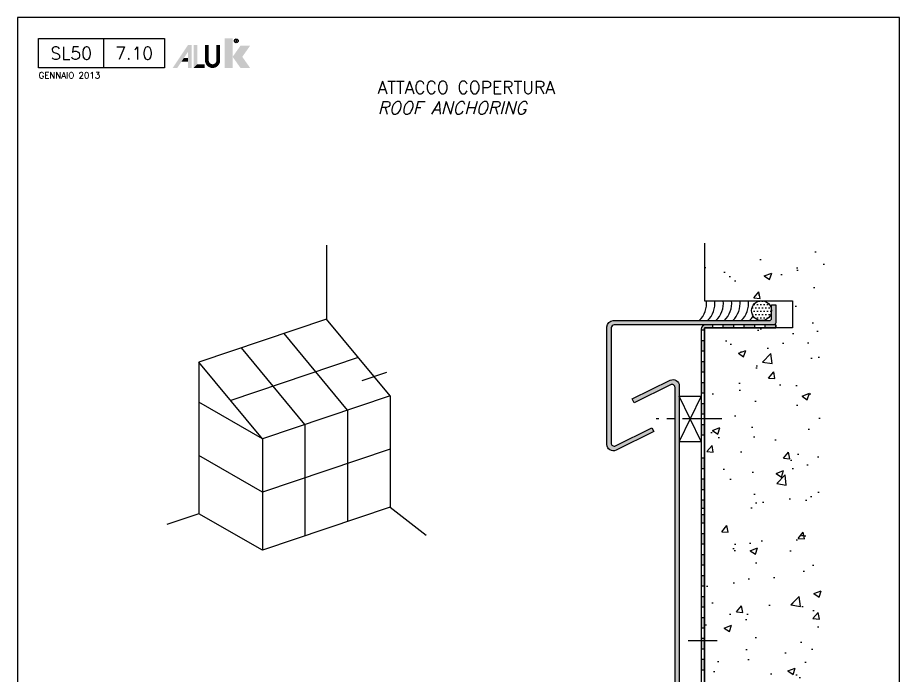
# Model space of a CAD drawing. Extents: x 0 to 4131, y -1600 to 527.
# Drawn here: x 690 to 900, y -1459.8 to -1303 of the extents above; entities that cross this region are included whole.
import ezdxf
from ezdxf.enums import TextEntityAlignment as Align

# ---------------------------------------------------------------- set-up
doc = ezdxf.new("R2010")
doc.units = 0
doc.header["$LTSCALE"] = 7.5
doc.header["$MEASUREMENT"] = 0
doc.linetypes.add('CENTER', pattern=[2, 1.25, -0.25, 0.25, -0.25])
for name, color, linetype in [('ASSI', 1, 'CENTER'), ('FILL', 8, 'CONTINUOUS'), ('FINE', 7, 'CONTINUOUS'), ('GOMMA', 3, 'CONTINUOUS'), ('GROSSA', 4, 'CONTINUOUS'), ('MARCHIO', 7, 'CONTINUOUS'), ('MURO', 5, 'CONTINUOUS'), ('TESTO', 2, 'CONTINUOUS')]:
    doc.layers.add(name, color=color, linetype=linetype)
doc.styles.add('RD', font='ROMAND.SHX', dxfattribs={"height": 3})
doc.styles.add('ROMD', font='ROMAND', dxfattribs={"height": 3})
doc.styles.get("Standard").update_dxf_attribs({"font": 'romans.shx'})

# ---------------------------------------------------------------- blocks, each defined once
blk = doc.blocks.new('nms')
at = {"layer": 'MARCHIO'}
blk.add_line((20.50147934574329, -11.9999999995182), (20.50147934574329, -4.999999999999886), dxfattribs=at)
blk.add_lwpolyline([(35.00295869148658, -11.99999999951808), (5, -11.9999999995182), (5, -5), (35.00295869148658, -4.999999999999886)], close=True, dxfattribs=at)
at = {"layer": 'MARCHIO', "const_width": 0.8940816252993522}
blk.add_lwpolyline([(47.78178684125191, -6.560045326696134), (47.78178684125191, -10.2014834159834, -1), (45.07883529948185, -10.2014834159834), (45.07883529948185, -6.560045326696134)], format="xyb", dxfattribs=at)
at = {"layer": 'MARCHIO'}
blk.add_circle((52.08193702134122, -5.532748934743857), 0.442301161380581, dxfattribs=at)
for points in [[(49.3005289680716, -4.962846688377361), (51.17750206310552, -4.962846688377361), (49.3005289680716, -11.9999999995182), (51.17750206310575, -11.99999999951822)], [(36.93009059657879, -11.9999999995182), (38.00278889696824, -11.9999999995182), (40.55672704512676, -6.560045326696155), (40.57736717417674, -8.138132583705648)], [(40.55672704512676, -6.560045326696155), (40.57736717417674, -8.138132583705648), (41.47144879947609, -6.560045326696155), (41.47144879947609, -11.99999999951822)], [(40.57736717417674, -11.99999999951822), (41.47144879947609, -11.99999999951822), (40.57736717417674, -8.138132583705648)], [(41.92884294506189, -6.560045326696134), (42.82292457036124, -6.560045326696134), (41.92884294506189, -11.99999999951822), (42.82292457036124, -11.10591837421885)], [(53.08245584193742, -6.682906760412976), (55.38160161531027, -6.682906760412997), (51.20583469872372, -9.341453379965586), (53.50498047209658, -9.341453379965586)], [(39.58173478356912, -9.631581169616915), (38.98568036670304, -10.52566279491623), (40.57736717417674, -9.6315811696169), (40.57736717417674, -10.52566279491625)], [(51.20583469872372, -9.341453379965586), (53.50498047209658, -9.341453379965586), (53.08245584193742, -11.99999999951822), (55.38160161531027, -11.99999999951822)], [(42.82292457036124, -11.10591837421885), (41.92884294506189, -11.99999999951822), (44.54298464239673, -11.10591837421889), (44.54298464239673, -11.99999999951822)]]:
    blk.add_solid(points, dxfattribs=at)
blk.add_text('R', height=0.4444645296249439, dxfattribs=at).set_placement((52.08193702134122, -5.532748934743857), align=Align.MIDDLE)
at = {"layer": 'MARCHIO', "color": 2, "style": 'RD'}
for tag, p in [('SERIE', (12.75295869148681, -8.499999999999886)), ('PAG', (27.75295869148681, -8.499999999999886))]:
    blk.add_attdef(tag, text='', height=3, dxfattribs=at).set_placement(p, align=Align.MIDDLE)
at = {"layer": 'MARCHIO', "color": 2}
blk.add_attdef('REVISIONE', (5, -14.50321972118852), '', height=1.5, dxfattribs=at)

msp = doc.modelspace()

# ---------------------------------------------------------------- hatches: boundary and pattern name
at = {"layer": 'FILL'}
h = msp.add_hatch(dxfattribs=at)
h.set_pattern_fill('AR-CONC', color=256, scale=0.1, style=0)
h.set_pattern_definition([(49.99999999999999, (1104.481110546006, -1597.5), (18.2184668996004, -1.593908553890309), [1.905, -20.955]), (355, (1104.481110546006, -1597.5), (-3.524282597566699, 19.105664288218), [1.524, -16.764]), (100.451, (1105.999310546006, -1597.632825), (14.69425016659592, 17.51166878202919), [1.619, -17.809]), (46.18420000000001, (1104.481110546006, -1592.42), (27.10790408921299, -4.204232793272715), [2.8575, -31.4325]), (96.6356, (1106.740100546006, -1592.77035), (23.74042344662372, 24.74255558900492), [2.4285, -26.7135]), (351.1840000000001, (1104.481110546006, -1592.42), (23.74046058139339, 24.74251178605977), [2.286, -25.146]), (21, (1107.021110546006, -1593.69), (15.16148798353833, -10.22655185167625), [1.905, -20.955]), (326.0000000000001, (1107.021110546006, -1593.69), (6.180202834764708, 18.41879661223193), [1.524, -16.764]), (71.4514, (1108.284560546006, -1594.54221), (21.34164907701245, 8.192285771605745), [1.619, -17.809]), (37.50000000000001, (1104.481110546006, -1597.5), (0.3088603250591817, 8.455503887315311), [0, -16.5608, 0, -17.018, 0, -16.8275]), (7.499999999999999, (1104.481110546006, -1597.5), (6.681966251030575, 10.01805748181195), [0, -9.7028, 0, -16.1798, 0, -6.413500000000001]), (327.5, (1098.816910546006, -1597.5), (13.55905951668714, -0.5728743992673458), [0, -6.350000000000001, 0, -19.812, 0, -26.289]), (317.5, (1096.276910546006, -1597.5), (14.81291813860181, 2.542649103333302), [0, -8.255, 0, -13.1572, 0, -18.669])])
h.paths.add_polyline_path([(882.5528387396673, -1356.728134013912), (853.5528387396673, -1356.728134013912), (853.5528387396673, -1370.458079383437), (874.5528387396673, -1370.458079383437), (874.5528387396673, -1374.458079383437), (853.5528387396673, -1374.458079383437), (853.5528387396673, -1571.852765430451), (882.5528387396674, -1571.852765430451)])
h = msp.add_hatch(dxfattribs=at)
h.set_pattern_fill('DOTS', color=256, scale=0.5, style=0)
h.set_pattern_definition([(0, (689.9999999999998, -1600), (0.396875, 0.79375), [0, -0.79375])])
h.paths.add_polyline_path([(864.8028387396673, -1372.833079383437, 1), (869.5528387396673, -1372.833079383437, 1)])
h = msp.add_hatch(color=256, dxfattribs=at)
edge = h.paths.add_edge_path()
edge.add_line((870.5528387396673, -1371.458079383437), (870.5528387396673, -1375.708079383437))
edge.add_arc((870.0528387396673, -1375.708079383437), 0.5, -90, 0, ccw=False)
edge.add_line((870.0528387396673, -1376.208079383437), (832.097222110772, -1376.208079383437))
edge.add_arc((832.097222110772, -1376.958079383437), 0.75, 90, 180)
edge.add_line((831.347222110772, -1376.958079383437), (831.347222110772, -1404.365681795709))
edge.add_arc((832.097222110772, -1404.365681795709), 0.7499999999999716, 179.9999999999978, 296.3245309778147)
edge.add_line((832.4298133439565, -1405.037904282397), (841.0852569587303, -1400.755505638191))
edge.add_line((841.0852569587303, -1400.755505638191), (841.5287119363095, -1401.651802287108))
edge.add_line((841.5287119363095, -1401.651802287108), (832.5124045771411, -1406.112743185012))
edge.add_arc((831.847222110772, -1404.768298211637), 1.500000000000018, 180, 296.32453097781377, ccw=False)
edge.add_line((830.347222110772, -1404.768298211637), (830.347222110772, -1376.708079383437))
edge.add_arc((831.847222110772, -1376.708079383437), 1.5, 90, 180, ccw=False)
edge.add_line((831.847222110772, -1375.208079383437), (869.0528387396673, -1375.208079383437))
edge.add_arc((869.0528387396673, -1374.708079383437), 0.5, 270, 360)
edge.add_line((869.5528387396673, -1374.708079383437), (869.5528387396673, -1371.458079383437))
edge.add_line((869.5528387396673, -1371.458079383437), (870.5528387396673, -1371.458079383437))
h = msp.add_hatch(color=256, dxfattribs=at)
edge = h.paths.add_edge_path()
edge.add_line((844.5801226471224, -1475.110532913982), (816.8541234566853, -1475.110532913982))
edge.add_line((816.8541234566853, -1475.110532913982), (816.8541234566853, -1474.110532913982))
edge.add_line((816.8541234566853, -1474.110532913982), (844.5801226471224, -1474.110532913982))
edge.add_arc((844.5801226471224, -1472.110532913982), 2, 270, 360)
edge.add_line((846.5801226471224, -1472.110532913982), (846.5801226471224, -1391.174275260045))
edge.add_arc((845.8301226471224, -1391.174275260045), 0.75, 0, 116.3245309778138)
edge.add_line((845.4975314139378, -1390.502052773357), (836.8420877991646, -1394.784451417564))
edge.add_line((836.8420877991646, -1394.784451417564), (836.3986328215854, -1393.888154768646))
edge.add_line((836.3986328215854, -1393.888154768646), (845.4149401807532, -1389.427213870742))
edge.add_arc((846.0801226471224, -1390.771658844118), 1.50000000000003, 1.0800249583553523e-12, 116.3245309778147, ccw=False)
edge.add_line((847.5801226471224, -1390.771658844118), (847.5801226471224, -1472.110532913982))
edge.add_arc((844.5801226471224, -1472.110532913982), 3, -90, 0, ccw=False)
at = {"layer": 'FINE'}
h = msp.add_hatch(color=256, dxfattribs=at)
h.paths.add_polyline_path([(853.5528387396673, -1400.010260243728), (852.8028387396673, -1400.010260243728), (852.8028387396673, -1402.510260243728), (853.5528387396673, -1402.510260243728)])
h.paths.add_polyline_path([(852.8028387396673, -1397.510260243728), (853.5528387396674, -1397.510260243728), (853.5528387396674, -1395.010260243728), (852.8028387396673, -1395.010260243728)])
h.paths.add_polyline_path([(852.8028387396673, -1392.510260243728), (853.5528387396674, -1392.510260243728), (853.5528387396674, -1390.010260243728), (852.8028387396673, -1390.010260243728)])
h.paths.add_polyline_path([(852.8028387396673, -1387.510260243728), (853.5528387396674, -1387.510260243728), (853.5528387396674, -1385.010260243728), (852.8028387396673, -1385.010260243728)])
h.paths.add_polyline_path([(852.8028387396673, -1382.510260243728), (853.5528387396673, -1382.510260243728), (853.5528387396673, -1380.010260243728), (852.8028387396673, -1380.010260243728)])
h.paths.add_polyline_path([(855.5528387396673, -1376.958079383437), (855.5528387396673, -1376.208079383437), (853.8028387396673, -1376.208079383437, 0.4142135623730783), (852.8028387396673, -1377.208079383437), (852.8028387396673, -1377.510260243728), (853.5528387396674, -1377.510260243728), (853.5528387396673, -1377.208079383437, -0.4142135623730951), (853.8028387396673, -1376.958079383437)])
h.paths.add_polyline_path([(860.5528387396673, -1376.958079383437), (860.5528387396673, -1376.208079383437), (858.0528387396673, -1376.208079383437), (858.0528387396674, -1376.958079383437)])
h.paths.add_polyline_path([(865.5528387396673, -1376.958079383437), (865.5528387396674, -1376.208079383437), (863.0528387396674, -1376.208079383437), (863.0528387396673, -1376.958079383437)])
h.paths.add_polyline_path([(870.5528387396673, -1376.958079383437), (870.5528387396673, -1376.208079383437), (868.0528387396673, -1376.208079383437), (868.0528387396674, -1376.958079383437)])
h = msp.add_hatch(color=256, dxfattribs=at)
h.paths.add_polyline_path([(853.5528387396673, -1456.010260243728), (852.8028387396673, -1456.010260243728), (852.8028387396673, -1458.510260243728), (853.5528387396674, -1458.510260243728)])
h.paths.add_polyline_path([(853.5528387396673, -1451.010260243728), (852.8028387396673, -1451.010260243728), (852.8028387396673, -1453.510260243728), (853.5528387396674, -1453.510260243728)])
h.paths.add_polyline_path([(853.5528387396673, -1446.010260243728), (852.8028387396673, -1446.010260243728), (852.8028387396673, -1448.510260243728), (853.5528387396674, -1448.510260243728)])
h.paths.add_polyline_path([(853.5528387396674, -1441.010260243728), (852.8028387396673, -1441.010260243728), (852.8028387396673, -1443.510260243728), (853.5528387396674, -1443.510260243728)])
h.paths.add_polyline_path([(853.5528387396673, -1436.010260243728), (852.8028387396673, -1436.010260243728), (852.8028387396673, -1438.510260243728), (853.5528387396674, -1438.510260243728)])
h.paths.add_polyline_path([(853.5528387396674, -1431.010260243728), (852.8028387396673, -1431.010260243728), (852.8028387396673, -1433.510260243728), (853.5528387396674, -1433.510260243728)])
h.paths.add_polyline_path([(853.5528387396674, -1426.010260243728), (852.8028387396673, -1426.010260243728), (852.8028387396673, -1428.510260243728), (853.5528387396674, -1428.510260243728)])
h.paths.add_polyline_path([(853.5528387396673, -1421.510260243728), (852.8028387396673, -1421.510260243728), (852.8028387396674, -1423.510260243728), (853.5528387396673, -1423.510260243728)])
h.paths.add_polyline_path([(853.5528387396674, -1418.010260243728), (852.8028387396673, -1418.010260243728), (852.8028387396673, -1420.010260243728), (853.5528387396674, -1420.010260243728)])
h.paths.add_polyline_path([(853.5528387396673, -1413.010260243728), (852.8028387396673, -1413.010260243728), (852.8028387396673, -1415.510260243728), (853.5528387396674, -1415.510260243728)])
h.paths.add_polyline_path([(853.5528387396673, -1408.010260243728), (852.8028387396673, -1408.010260243728), (852.8028387396673, -1410.510260243728), (853.5528387396674, -1410.510260243728)])

# ---------------------------------------------------------------- linework, layer by layer
at = {"layer": 'ASSI'}
for p, q in [((857.7454123593254, -1398.616320731494), (842.1094071422615, -1398.616320731494)), ((849.6976569132555, -1451.46060786188), (856.6146922945679, -1451.46060786188))]:
    msp.add_line(p, q, dxfattribs=at)
at = {"layer": 'FINE'}
for p, q in [((763.5804683252857, -1357.261200162765), (763.5804683252857, -1374.867340588286)), ((852.8028387396673, -1404.045284123305), (847.5801226471224, -1393.187357339683)), ((852.8028387396673, -1393.187357339683), (847.5801226471224, -1404.045284123305)), ((847.5801226471224, -1393.187357339683), (852.8028387396673, -1393.187357339683)), ((847.5801226471224, -1404.045284123305), (852.8028387396673, -1404.045284123305)), ((733.1900791005359, -1421.230773349414), (725.4999999999999, -1423.825220544646)), ((778.6960216664072, -1419.704757865529), (787.2901429921319, -1426.358051579736))]:
    msp.add_line(p, q, dxfattribs=at)
msp.add_circle((867.1778387396673, -1372.833079383437), 2.375, dxfattribs=at)
for centre, end in [((848.3611494837734, -1371.077707473301), 6.213060614102689), ((850.3611494837734, -1371.077707473301), 6.213060614102689), ((852.3611494837734, -1371.077707473301), 6.213060614102689), ((854.3611494837734, -1371.077707473301), 6.213060614102689), ((856.3611494837734, -1371.077707473301), 6.213060614102689), ((858.3611494837734, -1371.077707473301), 6.213060614102689), ((860.3611494837734, -1371.077707473301), 327.6292130664694)]:
    msp.add_arc(centre, 5.725317943608633, 313.827968517279, end, dxfattribs=at)
at = {"layer": 'GOMMA'}
for p, q in [((853.5528387396673, -1377.510260243728), (852.8028387396673, -1377.510260243728)), ((855.5528387396673, -1376.958079383437), (855.5528387396673, -1376.208079383437)), ((858.0528387396673, -1376.958079383437), (858.0528387396673, -1376.208079383437)), ((860.5528387396673, -1376.958079383437), (860.5528387396673, -1376.208079383437)), ((863.0528387396673, -1376.958079383437), (863.0528387396673, -1376.208079383437)), ((865.5528387396673, -1376.958079383437), (865.5528387396673, -1376.208079383437)), ((868.0528387396673, -1376.958079383437), (868.0528387396673, -1376.208079383437)), ((853.5528387396673, -1380.010260243728), (852.8028387396673, -1380.010260243728)), ((853.5528387396673, -1382.510260243728), (852.8028387396673, -1382.510260243728)), ((853.5528387396673, -1385.010260243728), (852.8028387396673, -1385.010260243728)), ((853.5528387396673, -1387.510260243728), (852.8028387396673, -1387.510260243728)), ((853.5528387396673, -1390.010260243728), (852.8028387396673, -1390.010260243728)), ((853.5528387396673, -1392.510260243728), (852.8028387396673, -1392.510260243728)), ((853.5528387396673, -1395.010260243728), (852.8028387396673, -1395.010260243728)), ((853.5528387396673, -1397.510260243728), (852.8028387396673, -1397.510260243728)), ((853.5528387396673, -1400.010260243728), (852.8028387396673, -1400.010260243728)), ((853.5528387396673, -1402.510260243728), (852.8028387396673, -1402.510260243728)), ((853.5528387396673, -1408.010260243728), (852.8028387396673, -1408.010260243728)), ((853.5528387396673, -1410.510260243728), (852.8028387396673, -1410.510260243728)), ((853.5528387396673, -1413.010260243728), (852.8028387396673, -1413.010260243728)), ((853.5528387396673, -1415.510260243728), (852.8028387396673, -1415.510260243728)), ((853.5528387396673, -1418.010260243728), (852.8028387396673, -1418.010260243728)), ((853.5528387396673, -1420.010260243728), (852.8028387396673, -1420.010260243728)), ((853.5528387396673, -1421.510260243728), (852.8028387396673, -1421.510260243728)), ((853.5528387396673, -1423.510260243728), (852.8028387396673, -1423.510260243728)), ((853.5528387396673, -1426.010260243728), (852.8028387396673, -1426.010260243728)), ((853.5528387396673, -1428.510260243728), (852.8028387396673, -1428.510260243728)), ((853.5528387396673, -1431.010260243728), (852.8028387396673, -1431.010260243728)), ((853.5528387396673, -1433.510260243728), (852.8028387396673, -1433.510260243728)), ((853.5528387396673, -1436.010260243728), (852.8028387396673, -1436.010260243728)), ((853.5528387396673, -1438.510260243728), (852.8028387396673, -1438.510260243728)), ((853.5528387396673, -1441.010260243728), (852.8028387396673, -1441.010260243728)), ((853.5528387396673, -1443.510260243728), (852.8028387396673, -1443.510260243728)), ((853.5528387396673, -1446.010260243728), (852.8028387396673, -1446.010260243728)), ((853.5528387396673, -1448.510260243728), (852.8028387396673, -1448.510260243728)), ((853.5528387396673, -1451.010260243728), (852.8028387396673, -1451.010260243728)), ((853.5528387396673, -1453.510260243728), (852.8028387396673, -1453.510260243728)), ((853.5528387396673, -1456.010260243728), (852.8028387396673, -1456.010260243728)), ((853.5528387396673, -1458.510260243728), (852.8028387396673, -1458.510260243728))]:
    msp.add_line(p, q, dxfattribs=at)
msp.add_lwpolyline([(870.5528387396673, -1376.208079383437), (853.8028387396673, -1376.208079383437, 0.4142135623730951), (852.8028387396673, -1377.208079383437), (852.8028387396673, -1485.110532913982, -0.4142135623730951), (849.8028387396673, -1488.110532913982), (816.8541234566854, -1488.110532913982), (816.8541234566854, -1488.860532913982), (849.8028387396673, -1488.860532913982, 0.4142135623730951), (853.5528387396673, -1485.110532913982), (853.5528387396673, -1377.208079383437, -0.4142135623730951), (853.8028387396673, -1376.958079383437), (870.5528387396673, -1376.958079383437), (870.5528387396673, -1376.208079383437), (870.5528387396673, -1376.958079383437)], format="xyb", dxfattribs=at)
at = {"layer": 'GROSSA', "color": 3}
for p, q in [((763.5804683252857, -1374.867340588286), (733.1900791005359, -1385.120324862618)), ((778.6960216664072, -1393.130216898316), (763.5804683252857, -1374.867340588286)), ((768.5658919248242, -1396.547878323093), (753.4503385837022, -1378.285002013064)), ((758.4357621832407, -1399.96553974787), (743.3202088421191, -1381.702663437841)), ((733.1900791005359, -1385.120324862618), (733.1900791005359, -1421.230773349414)), ((748.3056324416573, -1403.383201172648), (733.1900791005359, -1385.120324862618)), ((771.1382449958467, -1383.998778743301), (740.7478557710966, -1394.251763017633)), ((778.6960216664072, -1393.130216898316), (748.3056324416573, -1403.383201172648)), ((778.6960216664072, -1393.130216898316), (778.6960216664072, -1419.704757865529)), ((748.3056324416573, -1403.383201172648), (733.1900791005359, -1394.656232382201)), ((768.5658919248242, -1396.547878323093), (768.5658919248242, -1423.122419290306)), ((758.4357621832407, -1399.96553974787), (758.4357621832407, -1426.540080715084)), ((748.3056324416573, -1403.383201172648), (748.3056324416573, -1429.957742139861)), ((778.6960216664072, -1405.819817726712), (748.3056324416573, -1416.072802001044)), ((748.3056324416573, -1416.072802001044), (733.1900791005359, -1407.345833210597)), ((748.3056324416573, -1429.957742139861), (733.1900791005359, -1421.230773349414)), ((778.6960216664072, -1419.704757865529), (748.3056324416573, -1429.957742139861))]:
    msp.add_line(p, q, dxfattribs=at)
at = {"layer": 'GROSSA', "color": 4}
msp.add_line((777.8489556764546, -1387.575371680321), (771.9853109857993, -1389.553623961296), dxfattribs=at)
at = {"layer": 'GROSSA'}
for points in [[(870.5528387396673, -1371.458079383437), (870.5528387396673, -1375.708079383437, -0.4142135623730938), (870.0528387396673, -1376.208079383437), (832.097222110772, -1376.208079383437, 0.414213562373095), (831.347222110772, -1376.958079383437), (831.347222110772, -1404.365681795709, 0.5561616287088179), (832.4298133439565, -1405.037904282397), (841.0852569587303, -1400.755505638191), (841.5287119363095, -1401.651802287108), (832.5124045771411, -1406.112743185012, -0.556161628708811), (830.347222110772, -1404.768298211637), (830.347222110772, -1376.708079383437, -0.414213562373095), (831.847222110772, -1375.208079383437), (869.0528387396673, -1375.208079383437, 0.414213562373095), (869.5528387396673, -1374.708079383437), (869.5528387396673, -1371.458079383437)], [(844.5801226471224, -1475.110532913982), (816.8541234566853, -1475.110532913982), (816.8541234566853, -1474.110532913982), (844.5801226471224, -1474.110532913982, 0.4142135623730948), (846.5801226471224, -1472.110532913982), (846.5801226471224, -1391.174275260045, 0.5561616287088142), (845.4975314139378, -1390.502052773357), (836.8420877991646, -1394.784451417564), (836.3986328215854, -1393.888154768646), (845.4149401807532, -1389.427213870742, -0.5561616287088186), (847.5801226471224, -1390.771658844118), (847.5801226471224, -1472.110532913982, -0.4142135623730948)]]:
    msp.add_lwpolyline(points, format="xyb", close=True, dxfattribs=at)
at = {"layer": 'MARCHIO'}
msp.add_lwpolyline([(689.9999999999998, -1600), (899.9999999999998, -1600), (899.9999999999998, -1303), (689.9999999999998, -1303)], close=True, dxfattribs=at)
at = {"layer": 'MURO'}
msp.add_lwpolyline([(853.5528387396673, -1356.728134013912), (853.5528387396673, -1370.458079383437), (874.5528387396673, -1370.458079383437), (874.5528387396673, -1376.958079383437), (853.5528387396673, -1376.958079383437), (853.5528387396673, -1571.852765430451)], dxfattribs=at)

# ---------------------------------------------------------------- block references
at = {"layer": 'MARCHIO'}
msp.add_blockref('nms', (689.9999999999998, -1303), dxfattribs=at).add_auto_attribs({'SERIE': 'SL50', 'PAG': '7.10', 'REVISIONE': 'GENNAIO 2013'})

# ---------------------------------------------------------------- texts
at = {"layer": 'TESTO', "style": 'ROMD'}
msp.add_text('ATTACCO COPERTURA', height=3, dxfattribs=at).set_placement((775.7201883875512, -1321.149349909859))
at = {"layer": 'TESTO', "style": 'ROMD', "oblique": 15}
msp.add_text('ROOF ANCHORING', height=3, dxfattribs=at).set_placement((775.7201883875512, -1326.006492767001))

doc.saveas('drawing.dxf')
